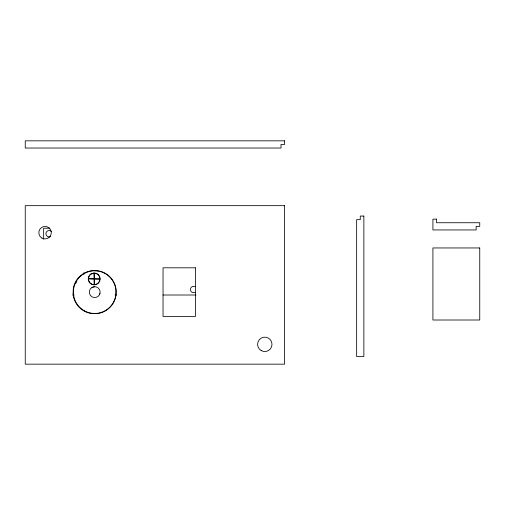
<?xml version="1.0" encoding="UTF-8"?>
<svg xmlns="http://www.w3.org/2000/svg" width="505" height="505" viewBox="0 0 505 505"><rect width="100%" height="100%" fill="white"/><g stroke="black" fill="none" stroke-linecap="round" stroke-linejoin="round"><path stroke-width="0.76" d="M99.409 294.838L99.952 293.531M91.992 287.421A5.429 5.429 0 0 1 100.141 292.124A5.429 5.429 0 0 1 91.992 296.826A5.429 5.429 0 0 1 91.992 287.421L94.706 286.695M49.932 228.216L43.651 228.216L43.651 239.218M72.701 295.008L74.273 295.008M115.102 295.008L116.674 295.008M162.995 295.008L195.972 295.008M83.925 272.75L83.925 274.303M75.535 283.76A20.913 20.913 0 0 1 76.596 281.67M50.74 236.479A3.2 3.2 0 0 1 46.517 235.545A3.2 3.2 0 0 1 47.079 231.252A3.2 3.2 0 0 1 51.403 231.441M195.227 292.294A3.2 3.2 0 0 1 190.423 289.517A3.2 3.2 0 0 1 195.227 286.745M73.326 288.267L73.055 293.904A21.614 21.614 0 0 0 90.736 313.39L96.373 313.668A21.614 21.614 0 0 0 115.86 295.981L116.131 290.343A21.614 21.614 0 0 0 98.45 270.857L92.813 270.585A21.614 21.614 0 0 0 73.326 288.267M88.949 278.804L94.063 279.05L94.252 284.182L94.353 279.05L99.466 279.006L94.353 278.766L94.164 273.634L94.063 278.766L88.949 278.804M90.818 274.215L89.72 275.25A5.789 5.789 0 0 0 94.795 284.662L96.266 284.315A5.789 5.789 0 0 0 93.621 273.148L90.818 274.215M91.241 273.76L90.01 274.707A5.94 5.94 0 0 0 88.47 280.439L89.063 281.872A5.94 5.94 0 0 0 94.201 284.845L95.742 284.643A5.94 5.94 0 0 0 94.214 272.971L91.241 273.76M284.612 140.832L25.25 140.832L25.25 148.034L281.014 148.034L281.014 144.43L284.612 144.43L284.612 140.832M284.612 205.668L25.25 205.668L25.25 364.168L284.612 364.168L284.612 205.668M363.865 216.058L360.261 216.058L360.261 219.656L356.656 219.656L356.656 356.543L363.865 356.543L363.865 216.058M436.522 219.138L432.918 219.138L432.918 229.945L476.146 229.945L476.146 226.347L479.75 226.347L479.75 222.743L436.522 222.743L436.522 219.138M479.75 247.955L432.918 247.955L432.918 320.006L479.75 320.006L479.75 247.955M195.46 267.808L163.039 267.808L163.039 316.439L195.46 316.439L195.46 267.808M84.038 310.607A21.343 21.343 0 0 0 116.049 292.124A21.343 21.343 0 0 0 84.038 273.647A21.343 21.343 0 0 0 84.038 310.607M41.934 238.107A6.256 6.256 0 0 0 51.321 232.685A6.256 6.256 0 0 0 41.934 227.269A6.256 6.256 0 0 0 41.934 238.107M261.199 350.596A7.203 7.203 0 0 0 272.006 344.359A7.203 7.203 0 0 0 261.199 338.116A7.203 7.203 0 0 0 261.199 350.596"/></g></svg>
